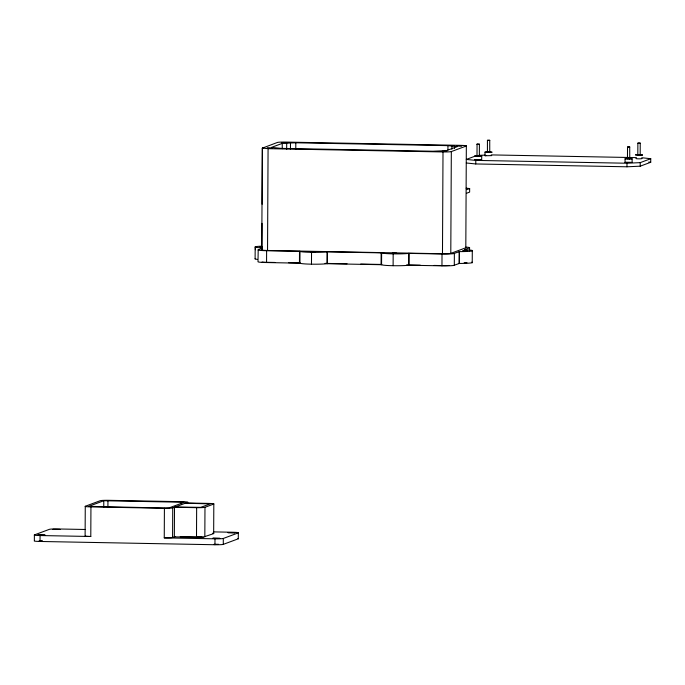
<?xml version="1.0" encoding="UTF-8"?>
<svg xmlns="http://www.w3.org/2000/svg" width="685" height="685" viewBox="0 0 685 685"><rect width="100%" height="100%" fill="white"/><g stroke="black" fill="none" stroke-linecap="round" stroke-linejoin="round"><path stroke-width="1.03" d="M85.137 529.479L57.72 528.966A7.124 0.505 0.3 0 0 49.397 529.325L34.387 534.917L34.353 540.842A7.124 0.505 0.3 0 0 40.03 541.467L214.953 544.746A7.124 0.505 0.3 0 0 223.276 544.378L238.294 538.787L238.32 532.87A7.124 0.505 0.3 0 0 232.652 532.245L213.626 531.885M40.03 541.467L40.055 535.542A7.124 0.505 0.3 0 1 34.387 534.917M85.265 506.275L85.111 535.867A7.124 0.505 0.3 0 0 90.788 536.492L90.942 506.9A7.124 0.505 0.3 0 1 85.265 506.275L100.284 500.684A7.124 0.505 0.3 0 1 108.607 500.315L182.073 501.694A7.124 0.505 0.3 0 1 187.75 502.319L172.731 507.91A7.124 0.505 0.3 0 1 164.409 508.279L90.942 506.9M103.752 507.088L103.786 500.744L184.248 502.259L169.238 507.85L165.076 508.03L88.767 506.335L103.786 500.744M107.913 506.909L107.947 500.564M238.32 532.87L223.31 538.461A7.124 0.505 0.3 0 1 214.987 538.821L164.254 537.871L164.409 508.279M164.254 537.871A7.124 0.505 0.3 0 0 172.577 537.511L172.731 507.91M181.405 504.057L181.414 501.942M196.501 537.271L196.655 507.671A7.124 0.505 0.3 0 0 204.978 507.311L213.814 504.023L213.66 533.615L203.222 537.134A7.124 0.505 0.3 0 1 196.501 537.271L174.341 536.852L174.504 507.251L196.655 507.671M204.824 536.903L204.978 507.311M214.953 544.746L214.987 538.821M223.276 544.378L223.31 538.461M255.111 258.896L255.18 247.054M255.368 249.751L255.385 246.788M262.124 248.338L258.202 249.794L257.997 261.824A10.84 0.779 0.3 0 0 264.102 262.492L299.927 263.186A14.239 1.019 0.3 0 0 311.478 264.17A14.239 1.019 0.3 0 0 326.959 263.699L381.562 264.718A14.239 1.019 0.3 0 0 393.113 265.703A14.239 1.019 0.3 0 0 408.594 265.223L444.548 265.874A10.84 0.779 0.3 0 0 453.504 265.489L459.301 263.451A14.239 1.019 0.3 0 0 471.682 262.167M261.764 249.982L262.304 148.165L277.416 142.446A7.124 0.505 0.3 0 1 285.739 142.078L460.671 145.357A7.124 0.505 0.3 0 1 466.339 145.982L465.809 247.799L450.79 253.39A7.124 0.505 0.3 0 1 442.476 253.75L267.544 250.47A7.124 0.505 0.3 0 1 261.875 249.845L262.012 223.336M262.107 204.241L262.406 148.037M266.559 262.56L266.619 250.727L264.162 250.65A10.84 0.779 0.3 0 1 258.057 249.982L258.202 249.794M267.544 250.47L268.075 148.662L262.346 148.106M282.229 148.705L282.263 143.379L295.809 142.788L447.947 145.64L457.186 146.659L446.569 150.614L432.937 151.231L281.261 148.388L271.483 147.395L282.263 143.379M286.664 149.51L286.698 143.122M290.466 149.347L290.5 142.951M295.783 149.184L295.809 142.788M299.448 263.177L299.508 251.344M299.927 263.186L299.987 251.352L266.619 250.727M311.478 264.17L311.538 252.337A14.239 1.019 0.3 0 1 299.987 251.352M326.959 263.699L327.019 251.857L381.622 252.876A14.239 1.019 0.3 0 0 393.173 253.861A14.239 1.019 0.3 0 0 408.654 253.39L444.608 254.032A10.84 0.779 0.3 0 0 453.564 253.647L459.361 251.618A14.239 1.019 0.3 0 0 472.299 250.856L472.23 262.697M327.439 263.708L327.498 251.866M381.083 264.71L381.143 252.868M381.562 264.718L381.622 252.876M393.113 265.703L393.173 253.861M408.594 265.223L408.654 253.39M409.073 265.232L409.133 253.399M441.962 265.849L442.022 254.015M442.476 253.75L443.007 151.942A7.124 0.505 0.3 0 0 451.329 151.573L466.339 145.982M447.93 149.904L447.947 145.64M450.79 253.39L451.329 151.573M451.894 149.176L451.912 145.982M454.497 148.397L454.506 146.265M454.309 265.318L454.369 253.476M459.215 263.485L459.275 251.652M459.301 263.451L459.361 251.618M466.134 188.169L469.645 188.555L469.627 192.108L466.622 193.23M469.456 250.813L469.619 247.662A10.84 0.779 0.3 0 0 465.886 247.114M641.785 157.721L650.75 158.715L650.733 162.259L640.201 166.19L626.972 166.789L475.775 163.955L475.792 160.401L466.305 159.434L476.991 155.452M477.06 144.184L477 156.017L478.156 156.111L479.346 156.034L479.414 144.201L477.06 144.184L479.414 144.201M481.709 159.579L474.602 159.579L481.658 159.648L481.726 156.026L478.841 155.786M491.736 155.623L485.04 155.743L485.006 152.13L487.001 151.924M487.429 152.19L487.429 140.322L489.732 140.305L489.741 152.164L487.386 152.138M628.787 158.595L632.092 158.817L632.152 162.431L625.037 162.371L625.054 158.817L627.862 158.595M626.972 166.789L626.989 163.235L640.218 162.636L650.75 158.715M627.46 158.843L627.529 147.001L629.703 146.975L629.763 158.86L627.845 158.783M637.812 154.981L637.872 143.148L638.968 143.062L640.235 143.148L640.175 154.981L637.812 154.981L640.175 154.981M640.201 166.19L640.218 162.636M481.726 156.026L474.628 156.026L477 155.786M640.235 143.148L637.872 143.148M218.583 544.301L213.994 544.284M632.169 158.877L625.054 158.817M625.037 162.371L632.152 162.431M629.772 147.044L627.529 147.001M466.639 189.677L469.645 188.555M469.473 247.85L464.481 249.708A14.239 1.019 0.3 0 1 472.299 250.856M172.577 537.511L175.009 536.603M484.98 155.675L486.204 155.512M489.784 140.348L487.429 140.322M201.373 536.826L196.938 537.014M635.937 158.389C635.021 158.963 642.667 159.023 642.102 158.432M467.007 262.689L464.165 262.706M479.012 155.367L485.083 155.101M40.441 540.808L39.002 540.979L42.264 541.133M488.165 152.079L489.741 152.164M262.201 246.754L260.017 246.925L261.944 247.088M487.883 151.907L492.104 152.198L485.006 152.13M268.075 148.662L443.007 151.942M491.205 154.904L636.451 157.627M475.792 160.401L626.989 163.235M274.856 262.449L267.484 262.312A7.124 0.505 0.3 0 1 262.081 261.953M288.548 262.706L300.133 262.92M325.015 263.391L347.055 263.802M360.73 264.059L381.768 264.453M406.65 264.924L420.29 265.181M433.982 265.438L442.407 265.592A7.124 0.505 0.3 0 0 449.129 265.455M185.986 502.978L208.137 503.398A7.124 0.505 0.3 0 1 213.814 504.023M185.318 503.227L210.338 503.886L200.662 507.354L175.163 507.011M180.232 536.706L203.222 537.134M40.055 535.542L90.788 536.492M41.657 540.799L42.256 540.816M629.241 158.783L629.763 158.86M466.288 162.987L475.775 163.955M648.738 162.045L650.733 162.259M465.535 247.533A7.124 0.505 0.3 0 1 465.809 247.799M257.551 259.401A14.239 1.019 0.3 0 1 255.325 258.63M327.019 251.857A14.239 1.019 0.3 0 1 311.538 252.337M262.107 247.893A14.239 1.019 0.3 0 1 261.353 246.172M238.02 538.521A7.124 0.505 0.3 0 1 238.294 538.787M212.547 533.23A7.124 0.505 0.3 0 1 213.66 533.615M392.145 253.339L396.855 253.364L392.145 253.339M52.899 529.394L59.946 529.462L52.899 529.394M310.536 251.797L315.237 251.84L310.536 251.797M441.996 151.402L446.697 151.445L441.996 151.402M462.974 250.676L467.667 250.727L462.974 250.676M37.949 534.968L44.945 535.071L37.949 534.968M635.577 154.896L642.547 155.007L635.577 154.896M282.151 142.514L286.792 142.591L282.151 142.514M227.934 532.639L234.886 532.767L227.934 532.639M212.941 538.23L219.859 538.367L212.941 538.23M457.118 145.785L461.707 145.879L457.118 145.785M267.201 148.088L271.757 148.2L267.201 148.088"/></g></svg>
